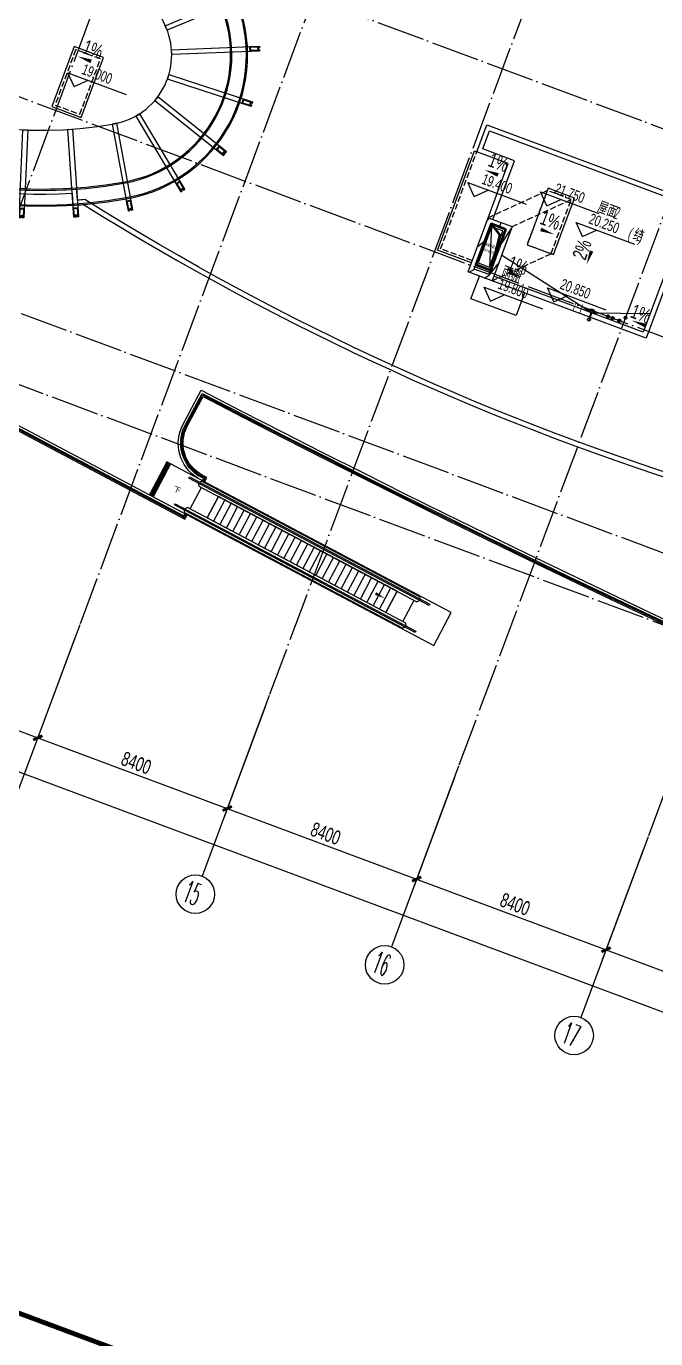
# Model space of a CAD drawing. Header units: millimetres. Extents: x 600121811 to 600690586, y 3472921280 to 3473279938.
# Drawn here: x 600329188 to 600355353, y 3473040896 to 3473095390 of the extents above; entities that cross this region are included whole.
import ezdxf
from ezdxf.enums import TextEntityAlignment as Align

# ---------------------------------------------------------------- set-up
doc = ezdxf.new("R2010")
doc.units = ezdxf.units.MM
doc.header["$LTSCALE"] = 1000
for name, pattern in [('AX-MALL-GIRD-200$0$DOTE', [2.4200000000000004, 2, -0.2, 0.02, -0.2]), ('AX-MALL-WALL-GJ$0$DASH', [0.35, 0.25, -0.1]), ('PX-MALL-PGJ-LG$0$CONTINOUS', [0]), ('PX-MALL-PGJ-LG$0$DASHDOT', [1, 0.5, -0.25, 0, -0.25])]:
    doc.linetypes.add(name, pattern=pattern)
doc.layers.get('0').update_dxf_attribs({"linetype": 'CONTINUOUS'})
for name, color, linetype in [('AX-MALL-DIM-PGJ$0$A-Anno-Dims', 3, 'CONTINUOUS'), ('AX-MALL-DIM-PGJ$0$A-Anno-Note', 241, 'CONTINUOUS'), ('AX-MALL-DIM-PGJ$0$A-Fixt', 81, 'CONTINUOUS'), ('AX-MALL-GIRD-200$0$A-Grid', 222, 'AX-MALL-GIRD-200$0$DOTE'), ('AX-MALL-GIRD-200$0$A-Grid-Iden', 11, 'CONTINUOUS'), ('AX-MALL-GJ-200$0$A-Anno-Note', 241, 'CONTINUOUS'), ('AX-MALL-GJ-200$0$X-Tlbk', 4, 'CONTINUOUS'), ('AX-MALL-WALL-GJ$0$A-Anno-Dims', 3, 'CONTINUOUS'), ('AX-MALL-WALL-GJ$0$A-Anno-Levl', 201, 'CONTINUOUS'), ('AX-MALL-WALL-GJ$0$A-Anno-Note', 241, 'CONTINUOUS'), ('AX-MALL-WALL-GJ$0$A-Detl-Patt', 8, 'CONTINUOUS'), ('AX-MALL-WALL-GJ$0$A-Detl-Thin', 131, 'CONTINUOUS'), ('AX-MALL-WALL-GJ$0$A-SEE', 254, 'CONTINUOUS'), ('AX-MALL-WALL-GJ$0$A-Wall', 2, 'CONTINUOUS'), ('AX-MALL-WALL-GJ$0$A-Wall-Patt', 13, 'CONTINUOUS'), ('AX-MALL-WALL-GJ$0$A-Wind-Iden', 11, 'CONTINUOUS'), ('AX-MALL-WALL-GJ$0$DIM_SYMB', 3, 'CONTINUOUS'), ('AX-MALL-WALL-GJ$0$PUB_TEXT', 7, 'CONTINUOUS'), ('AX-MALL-WALL-GJ$0$图层1', 10, 'CONTINUOUS'), ('AXIS_TEXT', 7, 'CONTINUOUS'), ('MX-MALL-GJ-LG$0$M-VT-DUCT-FLG', 40, 'CONTINUOUS'), ('MX-MALL-GJ-LG$0$M-VT-DUCT-SED', 150, 'CONTINUOUS'), ('MX-MALL-GJ-LG$0$M-VT-TEXT', 21, 'CONTINUOUS'), ('PX-MALL-PGJ-LG$0$P-Pipe-Risr', 7, 'CONTINUOUS'), ('PX-MALL-PGJ-LG$0$P-Pipe-Risr-Arch', 6, 'CONTINUOUS'), ('PX-MALL-PGJ-LG$0$P-Pipe-Risr-W100', 6, 'CONTINUOUS'), ('PX-MALL-PGJ-LG$0$P-Pipe-Risr-W50', 6, 'CONTINUOUS'), ('PX-MALL-PGJ-LG$0$P-Sewr-TL-Pipe', 7, 'PX-MALL-PGJ-LG$0$CONTINOUS'), ('PX-MALL-PGJ-LG$0$P-Stom', 4, 'PX-MALL-PGJ-LG$0$DASHDOT'), ('PX-MALL-PGJ-LG$0$P-Stom-pipe', 4, 'PX-MALL-PGJ-LG$0$CONTINOUS'), ('PX-MALL-PGJ-LG$0$P-Stom-Strn', 120, 'CONTINUOUS'), ('PX-MALL-PGJ-LG$0$P-Stom-Strn-W100', 120, 'CONTINUOUS'), ('PX-MALL-PGJ-LG$0$P-Stom-Strn-W50', 120, 'CONTINUOUS'), ('PX-MALL-PGJ-LG$0$P-Stru', 40, 'CONTINUOUS'), ('SX-MALL-NTKD-GJ1$0$S-HOLE-1', 5, 'CONTINUOUS')]:
    doc.layers.add(name, color=color, linetype=linetype)
doc.layers.add('AX-MALL-WALL-GJ$0$M-AUX-TO-ARCH', color=1, linetype='CONTINUOUS', plot=False)
doc.styles.add('AX-MALL-DIM-PGJ$0$_TCH_DIM', font='zy_en.shx', dxfattribs={"width": 0.7, "bigfont": 'zy_cn.shx'})
doc.styles.add('AX-MALL-GIRD-200$0$_TCH_AXIS', font='ROMAND.shx', dxfattribs={"width": 0.7, "height": 5, "bigfont": 'zy_cn.shx'})
doc.styles.add('AX-MALL-GIRD-200$0$_TCH_DIM_T3', font='zy_en.shx', dxfattribs={"width": 0.7, "bigfont": 'zy_cn.shx'})
doc.styles.add('AX-MALL-WALL-GJ$0$_TCH_DIM', font='zy_en.shx', dxfattribs={"width": 0.7, "bigfont": 'zy_cn.shx'})
doc.styles.add('AX-MALL-WALL-GJ$0$STANDARD', font='GBENOR', dxfattribs={"bigfont": 'GBCBIG'})
doc.styles.add('AX-MALL-WALL-GJ$0$黑体', font='simhei.ttf')
doc.styles.add('COMPLEX', font='COMPLEX')
doc.styles.add('MX-MALL-GJ-LG$0$_THVAC_WIN', font='simhei.ttf', dxfattribs={"width": 0.7})
doc.styles.add('PX-MALL-PGJ-LG$0$jzfz', font='jzfz_eng.shx', dxfattribs={"width": 0.6, "bigfont": 'jzfz_cnb.shx'})
doc.dimstyles.new('AX-MALL-GIRD-200$0$_TCH_ARCH&&200', dxfattribs={"dimtxt": 595, "dimasz": 300, "dimexe": 500, "dimexo": 500, "dimgap": 152.5, "dimtad": 1, "dimdec": 0, "dimzin": 0, "dimdsep": 46, "dimtxsty": 'AX-MALL-GIRD-200$0$_TCH_DIM_T3', "dimblk": 'AX-MALL-GIRD-200$0$_ArchTick', "dimcen": 0.09, "dimclrt": 7, "dimazin": 2, "dimtfac": 1, "dimtdec": 0, "dimtix": 1, "dimtmove": 2, "dimatfit": 3, "dimfxl": 500, "dimtolj": 1, "dimtzin": 0, "dimarcsym": 0})
pattern_1 = [(45, (0, 359.0227), (-353.55353201463, 353.55353201463), [])]

# ---------------------------------------------------------------- blocks, each defined once
blk = doc.blocks.new('_AXISO')
blk.add_circle((0, 0), 0.5)
at = {"layer": 'AXIS_TEXT', "style": 'COMPLEX', "width": 1.041666666666667}
blk.add_attdef('A', text='', height=0.56, dxfattribs=at).set_placement((-0.25, -0.28), (0.25, -0.28), align=Align.FIT)
blk = doc.blocks.new('AX-MALL-GIRD-200$0$_ArchTick')
at = {"color": 0, "linetype": 'ByBlock', "const_width": 0.4}
blk.add_lwpolyline([(-0.5, -0.5), (0.5, 0.5)], dxfattribs=at)
blk = doc.blocks.new('*D160')
at = {"layer": 'AX-MALL-GIRD-200$0$A-Grid-Iden', "color": 0, "lineweight": -2, "transparency": 16777216}
for p, q in [((600228911.2944353, 3473108184.105383), (600226607.2817459, 3473101999.323614)), ((600226781.8281617, 3473102467.867687), (600551951.4150985, 3472981332.655089)), ((600554080.8813719, 3472987048.892785), (600551776.8686827, 3472980864.111016))]:
    blk.add_line(p, q, dxfattribs=at)
at = {"layer": 'AX-MALL-GIRD-200$0$A-Grid-Iden', "color": 0, "lineweight": -2, "transparency": 16777216, "xscale": 300, "yscale": 300, "zscale": 300}
for p, rotation in [((600226781.8281617, 3473102467.867687), 159.5681613089764), ((600551951.4150985, 3472981332.655089), 339.5681613089764)]:
    blk.add_blockref('AX-MALL-GIRD-200$0$_ArchTick', p, dxfattribs=dict(at, rotation=rotation))
at = {"layer": 'AX-MALL-GIRD-200$0$A-Grid-Iden', "color": 7, "transparency": 16777216, "insert": (600389523.7134044, 3473042321.951055), "char_height": 595, "attachment_point": 5, "rotation": 339.5681613087273, "style": 'AX-MALL-GIRD-200$0$_TCH_DIM_T3'}
blk.add_mtext('\\A1;347000', dxfattribs=at)
blk = doc.blocks.new('*D173')
at = {"layer": 'AX-MALL-GIRD-200$0$A-Grid-Iden', "color": 0, "lineweight": -2, "transparency": 16777216}
for p, q in [((600323369.7796314, 3473072995.547948), (600321624.3154726, 3473068310.107213)), ((600331241.3200648, 3473070063.168161), (600329495.855906, 3473065377.727427)), ((600321798.8618884, 3473068778.651287), (600329670.4023218, 3473065846.2715))]:
    blk.add_line(p, q, dxfattribs=at)
at = {"layer": 'AX-MALL-GIRD-200$0$A-Grid-Iden', "color": 0, "lineweight": -2, "transparency": 16777216, "xscale": 300, "yscale": 300, "zscale": 300}
for p, rotation in [((600321798.8618884, 3473068778.651287), 159.5681613081501), ((600329670.4023218, 3473065846.2715), 339.5681613081501)]:
    blk.add_blockref('AX-MALL-GIRD-200$0$_ArchTick', p, dxfattribs=dict(at, rotation=rotation))
at = {"layer": 'AX-MALL-GIRD-200$0$A-Grid-Iden', "color": 7, "transparency": 16777216, "insert": (600325891.7238795, 3473067734.15106), "char_height": 595, "attachment_point": 5, "rotation": 339.56816132295063, "style": 'AX-MALL-GIRD-200$0$_TCH_DIM_T3'}
blk.add_mtext('\\A1;8400', dxfattribs=at)
blk = doc.blocks.new('*D174')
at = {"layer": 'AX-MALL-GIRD-200$0$A-Grid-Iden', "color": 0, "lineweight": -2, "transparency": 16777216}
for p, q in [((600331241.3200645, 3473070063.168161), (600329495.8559065, 3473065377.727427)), ((600339112.8604976, 3473067130.788375), (600337367.3963393, 3473062445.347641)), ((600329670.4023223, 3473065846.271501), (600337541.9427551, 3473062913.891715))]:
    blk.add_line(p, q, dxfattribs=at)
at = {"layer": 'AX-MALL-GIRD-200$0$A-Grid-Iden', "color": 0, "lineweight": -2, "transparency": 16777216, "xscale": 300, "yscale": 300, "zscale": 300}
for p, rotation in [((600329670.4023223, 3473065846.271501), 159.5681613100625), ((600337541.9427551, 3473062913.891715), 339.5681613100625)]:
    blk.add_blockref('AX-MALL-GIRD-200$0$_ArchTick', p, dxfattribs=dict(at, rotation=rotation))
at = {"layer": 'AX-MALL-GIRD-200$0$A-Grid-Iden', "color": 7, "transparency": 16777216, "insert": (600333763.2643126, 3473064801.771273), "char_height": 595, "attachment_point": 5, "rotation": 339.5681613017562, "style": 'AX-MALL-GIRD-200$0$_TCH_DIM_T3'}
blk.add_mtext('\\A1;8400', dxfattribs=at)
blk = doc.blocks.new('*D175')
at = {"layer": 'AX-MALL-GIRD-200$0$A-Grid-Iden', "color": 0, "lineweight": -2, "transparency": 16777216}
for p, q in [((600339112.8604977, 3473067130.788375), (600337367.3963392, 3473062445.347641)), ((600346984.4009312, 3473064198.408589), (600345238.9367727, 3473059512.967855)), ((600337541.942755, 3473062913.891715), (600345413.4831885, 3473059981.511928))]:
    blk.add_line(p, q, dxfattribs=at)
at = {"layer": 'AX-MALL-GIRD-200$0$A-Grid-Iden', "color": 0, "lineweight": -2, "transparency": 16777216, "xscale": 300, "yscale": 300, "zscale": 300}
for p, rotation in [((600337541.942755, 3473062913.891715), 159.5681613084339), ((600345413.4831885, 3473059981.511928), 339.568161308434)]:
    blk.add_blockref('AX-MALL-GIRD-200$0$_ArchTick', p, dxfattribs=dict(at, rotation=rotation))
at = {"layer": 'AX-MALL-GIRD-200$0$A-Grid-Iden', "color": 7, "transparency": 16777216, "insert": (600341634.804746, 3473061869.391488), "char_height": 595, "attachment_point": 5, "rotation": 339.56816132295063, "style": 'AX-MALL-GIRD-200$0$_TCH_DIM_T3'}
blk.add_mtext('\\A1;8400', dxfattribs=at)
blk = doc.blocks.new('*D176')
at = {"layer": 'AX-MALL-GIRD-200$0$A-Grid-Iden', "color": 0, "lineweight": -2, "transparency": 16777216}
for p, q in [((600346984.400931, 3473064198.408589), (600345238.9367725, 3473059512.967854)), ((600354855.9413635, 3473061266.028803), (600353110.4772049, 3473056580.588068)), ((600345413.4831883, 3473059981.511928), (600353285.0236207, 3473057049.132142))]:
    blk.add_line(p, q, dxfattribs=at)
at = {"layer": 'AX-MALL-GIRD-200$0$A-Grid-Iden', "color": 0, "lineweight": -2, "transparency": 16777216, "xscale": 300, "yscale": 300, "zscale": 300}
for p, rotation in [((600345413.4831883, 3473059981.511928), 159.5681613089271), ((600353285.0236207, 3473057049.132142), 339.5681613089271)]:
    blk.add_blockref('AX-MALL-GIRD-200$0$_ArchTick', p, dxfattribs=dict(at, rotation=rotation))
at = {"layer": 'AX-MALL-GIRD-200$0$A-Grid-Iden', "color": 7, "transparency": 16777216, "insert": (600349506.3451788, 3473058937.011701), "char_height": 595, "attachment_point": 5, "rotation": 339.56816132295063, "style": 'AX-MALL-GIRD-200$0$_TCH_DIM_T3'}
blk.add_mtext('\\A1;8400', dxfattribs=at)
blk = doc.blocks.new('*D177')
at = {"layer": 'AX-MALL-GIRD-200$0$A-Grid-Iden', "color": 0, "lineweight": -2, "transparency": 16777216}
for p, q in [((600354855.9413637, 3473061266.028803), (600353110.4772052, 3473056580.588068)), ((600362727.4817975, 3473058333.649016), (600360982.0176389, 3473053648.208282)), ((600353285.023621, 3473057049.132142), (600361156.5640547, 3473054116.752356))]:
    blk.add_line(p, q, dxfattribs=at)
at = {"layer": 'AX-MALL-GIRD-200$0$A-Grid-Iden', "color": 0, "lineweight": -2, "transparency": 16777216, "xscale": 300, "yscale": 300, "zscale": 300}
for p, rotation in [((600353285.023621, 3473057049.132142), 159.5681613092855), ((600361156.5640547, 3473054116.752356), 339.5681613092855)]:
    blk.add_blockref('AX-MALL-GIRD-200$0$_ArchTick', p, dxfattribs=dict(at, rotation=rotation))
at = {"layer": 'AX-MALL-GIRD-200$0$A-Grid-Iden', "color": 7, "transparency": 16777216, "insert": (600357377.885612, 3473056004.631915), "char_height": 595, "attachment_point": 5, "rotation": 339.56816132295063, "style": 'AX-MALL-GIRD-200$0$_TCH_DIM_T3'}
blk.add_mtext('\\A1;8400', dxfattribs=at)
blk = doc.blocks.new('AX-MALL-WALL-GJ$0$A$C5469763B')
at = {"layer": 'AX-MALL-WALL-GJ$0$A-Detl-Patt'}
h = blk.add_hatch(dxfattribs=at)
h.set_pattern_fill('ANSI31', color=256, scale=50.00000000000006, angle=92.84518400166478)
h.set_pattern_definition([(117.4133453108669, (-388790.187559247, 7446.970727443695), (-70.46183611267777, -36.54477085206767), [])])
h.paths.add_polyline_path([(-236975.456916213, -2396.985253810883), (-236801.9349673986, -2419.681889057159), (-236600.9076731205, -882.7732906341553), (-236774.4296218157, -860.0766553878784)])
h = blk.add_hatch(dxfattribs=at)
h.set_pattern_fill('ANSI31', color=256, scale=50.00000000000006, angle=92.84518397274077)
h.set_pattern_definition([(117.4133452819428, (-388477.0353826284, 9070.065290927887), (-70.46183613112628, -36.54477081649721), [])])
h.paths.add_polyline_path([(-236975.4569189548, -2396.985249042511), (-236801.9349689484, -2419.681881427765), (-236600.9076737165, -882.7732911109924), (-236774.4296233654, -860.0766577720642)])
for p, q in [((-236600.9076519746, -882.7732954863591), (-236801.9349474907, -2419.681889533994)), ((-223516.3619932927, -2594.228899943969), (-236600.9076519746, -882.7732954863591)), ((-235687.0816168307, -1178.792185730841), (-235679.2999150688, -1119.298949832223)), ((-224475.5812887145, -2645.25388577476), (-235687.0816168307, -1178.792185730841)), ((-235679.2999150688, -1119.298949832223), (-224467.7995869525, -2585.760649876142)), ((-235240.8823475911, -1237.154948945196), (-235181.5866069712, -1344.754101564236)), ((-235233.1006458292, -1177.661713046578), (-235136.6732351824, -1103.541847450635)), ((-235181.5866069712, -1344.754101564236), (-225006.7559143883, -2675.619648406805)), ((-235179.9122419694, -2355.508156219394), (-235049.9578225454, -1361.971116712471)), ((-235136.6732351824, -1103.541847450635), (-224988.1187217881, -2430.970476015024)), ((-234388.6521930069, -2459.004791158462), (-234258.697773583, -1465.467751651539)), ((-234258.697773583, -1465.467751651542), (-234388.6521930069, -2459.004791158465)), ((-225929.6447477764, -2554.9059983195), (-234258.697773583, -1465.467751651542)), ((-234091.1860135139, -2497.913299968031), (-233961.2315940899, -1504.376260461109)), ((-233793.7198340208, -2536.821808777602), (-233663.7654145968, -1543.284769270679)), ((-233496.2536545277, -2575.730317587172), (-233366.2992351037, -1582.193278080249)), ((-233198.7874750346, -2614.638826396742), (-233068.8330556106, -1621.101786889819)), ((-232901.3212955415, -2653.547335206312), (-232771.3668761175, -1660.010295699389)), ((-232603.8551160484, -2692.455844015882), (-232473.9006966244, -1698.91880450896)), ((-232306.3889365553, -2731.364352825452), (-232176.4345171313, -1737.827313318529)), ((-232008.9227570622, -2770.272861635022), (-231878.9683376382, -1776.735822128099)), ((-231711.4565775691, -2809.181370444592), (-231581.5021581452, -1815.64433093767)), ((-231413.990398076, -2848.089879254162), (-231284.0359786521, -1854.552839747239)), ((-231116.524218583, -2886.998388063732), (-230986.569799159, -1893.46134855681)), ((-230819.0580390899, -2925.906896873302), (-230689.1036196659, -1932.36985736638)), ((-230521.5918595968, -2964.815405682873), (-230391.6374401728, -1971.27836617595)), ((-230224.1256801037, -3003.723914492442), (-230094.1712606797, -2010.18687498552)), ((-229926.6595006106, -3042.632423302012), (-229796.7050811866, -2049.09538379509)), ((-229629.1933211175, -3081.540932111583), (-229499.2389016935, -2088.00389260466)), ((-229331.7271416244, -3120.449440921152), (-229201.7727222004, -2126.91240141423)), ((-229034.2609621313, -3159.357949730722), (-228904.3065427073, -2165.8209102238)), ((-236801.9349474907, -2419.681889533994), (-223717.3892888088, -4131.137493991604)), ((-235850.4973538309, -2428.150139601822), (-235842.715652069, -2368.656903703204)), ((-224638.9970257146, -3894.611839645741), (-235850.4973538309, -2428.150139601822)), ((-235842.715652069, -2368.656903703204), (-224631.2153239527, -3835.118603747123)), ((-235330.1782189953, -2582.940313462939), (-235404.2980845912, -2486.512902816176)), ((-235311.5410263951, -2338.291141071159), (-235396.5163828293, -2427.019666917558)), ((-225181.623705601, -3910.368942027329), (-235330.1782189953, -2582.940313462939)), ((-225136.7103338123, -3669.156687913728), (-235311.5410263951, -2338.291141071159)), ((-226059.5991672004, -3548.443037826422), (-234388.6521930069, -2459.004791158465)), ((-228736.7947826382, -3198.266458540292), (-228606.8403632143, -2204.72941903337)), ((-228439.3286031451, -3237.174967349863), (-228309.3741837212, -2243.63792784294)), ((-228141.8624236521, -3276.083476159432), (-228011.9080042281, -2282.54643665251)), ((-227844.396244159, -3314.991984969002), (-227714.441824735, -2321.45494546208)), ((-227546.9300646659, -3353.900493778573), (-227416.9756452419, -2360.36345427165)), ((-227249.4638851728, -3392.809002588142), (-227119.5094657488, -2399.27196308122)), ((-226951.9977056797, -3431.717511397712), (-226822.0432862557, -2438.18047189079)), ((-226654.5315261866, -3470.626020207282), (-226524.5771067626, -2477.08898070036)), ((-226357.0653466935, -3509.534529016853), (-226227.1109272695, -2515.99748950993)), ((-226059.5991672004, -3548.443037826422), (-225929.6447477764, -2554.9059983195)), ((-225929.6447477765, -2554.905998319499), (-226059.5991672004, -3548.443037826422)), ((-225268.339118238, -3651.939672765493), (-225138.384698814, -2658.40263325857)), ((-225006.7559143883, -2675.619648406805), (-224921.7805579541, -2586.891122560405)), ((-224988.1187217881, -2430.970476015024), (-224913.9988561922, -2527.397886661787)), ((-224467.7995869525, -2585.760649876142), (-224475.5812887145, -2645.25388577476)), ((-223717.3892888088, -4131.137493991604), (-223516.3619932927, -2594.228899943969)), ((-225077.4145931923, -3776.755840532769), (-225136.7103338123, -3669.156687913728)), ((-225085.1962949543, -3836.249076431387), (-225181.623705601, -3910.368942027329)), ((-224631.2153239527, -3835.118603747123), (-224638.9970257146, -3894.611839645741))]:
    blk.add_line(p, q, dxfattribs=at)
for points in [[(-337182.5670472383, 25731.31819438934, 0.01340292096625744), (-309414.0914305449, 17543.43278169632, -0.04909750813445563), (-309193.899692297, 17461.04209375381), (-304039.2693656683, 14931.75956249237, 0.05192808386288829), (-303805.9613171816, 14845.95978450775, 0.01792603344961387), (-265880.1268484592, 6651.628073215485, -0.08665264079048761), (-262712.8492058516, 5496.140968322754), (-253818.5700759888, 371.8014883995056, 0.09847353930551025), (-250123.3951066732, -878.942057132721), (-235241.38768363, -2825.504712581635), (-235215.4486804008, -2627.193932533264)], [(-337167.1455913782, 25778.88056182861, 0.01340292096628879), (-309401.240653038, 17591.75314426422, -0.04909750813663561), (-309171.8742594719, 17505.92951250076), (-304017.2439330816, 14976.64698123932, 0.05192808383026984), (-303793.6570527554, 14894.42219352722, 0.01792603344969841), (-265871.3258018494, 6700.847393512726, -0.08665264078915642), (-262687.8885798454, 5539.464947223663), (-253793.6094501019, 415.1254668235779, 0.0984735393115208), (-250116.9103556871, -829.3643598556519), (-235284.4806294441, -2769.442265510559), (-235265.0263767242, -2620.709182739258)], [(-337151.7241359949, 25826.44292736053, 0.01340292096631818), (-309388.3898766041, 17640.07350826263, -0.04909750813342873), (-309149.8488264084, 17550.81693029404), (-303995.2185006142, 15021.53439950943, 0.05192808381182744), (-303781.3527889252, 14942.88460254669, 0.01792603344976647), (-265862.5247551203, 6750.066715717316, -0.08665264078773474), (-262662.9279537201, 5582.78892660141), (-253768.6488243341, 458.4494466781616, 0.09847353930506382), (-250110.4256044626, -779.7866630554199), (-235327.5735749006, -2713.379820346832), (-235314.6040735245, -2614.224432468414)], [(-337120.8812240362, 25921.56766033173, 0.01340292096634869), (-309362.6883233786, 17736.71423482895, -0.04909750814223725), (-309105.7979615927, 17640.59176635742), (-303951.1676350832, 15111.30923557281, 0.051928083793577), (-303756.7442610264, 15039.80942058563, 0.01792603344972159), (-265844.9226624966, 6848.50535774231, -0.08665264079067826), (-262613.0067015886, 5669.436884880066), (-253718.7275718451, 545.0974035263062, 0.09847353930431474), (-250097.4561012983, -680.6312708854675), (-235413.7594666481, -2601.254927158356)], [(-236483.8742847443, 2425.960041999817, 0.05599228626281021), (-115679.2060182095, 1194.402381896973, -0.09148726833290449), (-108806.3781760931, 637.9364604949951, 0.1991648152128992), (-91862.71665036678, 2851.869998931885, -0.09148699082754612), (-85363.63091623783, 5155.568542957306, 0.01000214543664224), (-64059.84682559967, 8992.312588691711, -0.6454166344237433), (-62996.92602527142, 7511.887962818146), (-63092.4430347681, 7346.447710037231)], [(-236398.4957420826, 2314.74587726593, 0.05594674278253093), (-115669.0561770201, 1094.918811321259, -0.09148726833211425), (-108832.4007931948, 541.3816900253296, 0.1991648152134248), (-91812.758720994, 2765.243183135986, -0.09148699082857335), (-85347.87870132923, 5056.816998958588, 0.01000214543663992), (-64040.15728223324, 8894.27013874054, -0.6454166343209732), (-63083.52855694294, 7561.887977600098), (-63129.04555332661, 7483.050255775452), (-63042.44302022457, 7433.050241947174)], [(-236355.3496670723, 2259.089627742767, 0.05592376458544463), (-115663.9812562466, 1045.177025794983, -0.09148726833555602), (-108845.4121018648, 493.1043066978455, 0.1991648152132261), (-91787.77975666523, 2721.929774284363, -0.09148699082943501), (-85340.0025933981, 5007.441224098206, 0.01000214543660184), (-64030.31251096725, 8845.248915195465, -0.6454166343952017), (-63126.82982313633, 7586.887984752655), (-63197.34682679176, 7464.748996257782), (-63067.44302713871, 7389.748975276947)], [(-236312.2030029297, 2203.437881469727, 0.05590079067511198), (-115658.9063354731, 995.4352412223816, -0.09148726833329691), (-108858.4234073162, 444.8269205093384, 0.1991648152134626), (-91762.80079090595, 2678.616365909576, -0.0914869908275218), (-85332.126486063, 4958.065454006195, 0.0100021454366463), (-64020.46773922443, 8796.22769021988, -0.6454166340400946), (-63170.1310890913, 7611.887990951538), (-63265.64809942245, 7446.447736263275)], [(-235325.7693253756, -1049.561071872711), (-235325.3875409365, -1046.642224311829, -0.3970778011160507), (-236691.7740591764, 843.5926470756531), (-236483.8742841482, 2425.960040092468)], [(-235113.5767737627, -1077.315808773041), (-235100.6072735786, -978.1604242324829), (-235213.6443656683, -963.3752036094666, -0.4142135736396129), (-236592.6186654568, 830.6231441497803), (-236398.4957422018, 2314.745876789093)], [(-235063.9990774393, -1083.800558567047), (-235044.5448253155, -935.0674777030945), (-235207.1596161127, -913.7975087165833, -0.4142135736213668), (-236543.040969491, 824.1383924484253), (-236355.349666357, 2259.089624881744)], [(-235014.4213802814, -1090.285309791565), (-234988.4823777676, -891.9745306968689), (-235200.6748666763, -864.2198114395142, -0.4142135735842225), (-236493.4632726908, 817.6536402702332), (-236312.2030026913, 2203.437879562378)]]:
    blk.add_lwpolyline(points, format="xyb", dxfattribs=at)
for points in [[(-236975.456916213, -2396.985253810883), (-236801.9349673986, -2419.681889057159), (-236600.9076731205, -882.7732906341553), (-236774.4296218157, -860.0766553878784)], [(-236975.4569189548, -2396.985249042511), (-236801.9349689484, -2419.681881427765), (-236600.9076737165, -882.7732911109924), (-236774.4296233654, -860.0766577720642)], [(-236801.934945941, -2419.681890010834), (-223717.3892852068, -4131.137486934662), (-223516.3619887829, -2594.228888511658), (-236600.907653451, -882.773295879364)]]:
    blk.add_lwpolyline(points, close=True, dxfattribs=at)
at = {"layer": 'AX-MALL-WALL-GJ$0$DIM_SYMB'}
blk.add_lwpolyline([(-235764.8986344498, -1773.724544717022, 0, 0, 0), (-226292.0881369815, -3012.766009263391, 0, 120, 0), (-226738.2874062212, -2954.403246049037, 0, 0, 0)], format="xyseb", dxfattribs=at)
at = {"layer": 'AX-MALL-WALL-GJ$0$PUB_TEXT', "style": 'AX-MALL-WALL-GJ$0$黑体'}
blk.add_text('下', height=225.3164556962026, dxfattribs=at).set_placement((-236132.2524427975, -1912.596711197485))
blk = doc.blocks.new('AX-MALL-WALL-GJ$0$A$C3841687A')
at = {"layer": 'AX-MALL-WALL-GJ$0$A-Detl-Patt'}
for points in [[(-213586.1938927174, 9146.91066646576, -0.642956335649564), (-214760.2352895737, 6089.261740684509, -0.06633047788296362), (-243770.7419730425, 8155.281160831451, -0.004016700491393889), (-244053.7955862284, 8022.635977745056), (-244259.9688448906, 8478.157067775726, -0.2323800394386696), (-260971.5254260302, 8918.114495754242), (-261201.4142729044, 8474.089945793152, -0.05185284673461734), (-264553.5359498262, 10701.3476190567, -0.01629628006717245), (-266077.1925055981, 11555.00088405609)], [(-243745.3502151966, 7945.845038890839, 0.06617748089017474), (-214747.9688607454, 5889.638257980347, 0.5436697836817898), (-213098.9160084724, 8813.783834934235)], [(-261115.7589954138, 8204.532321929932), (-260885.8701255322, 8648.556918621063, 0.2268555128556909), (-244359.7023943663, 8213.473663806915), (-244153.5292714834, 7757.952874183655, 0.005715302910381971), (-243745.350215435, 7945.845038890839, 0.005715302910381971)]]:
    blk.add_lwpolyline(points, format="xyb", dxfattribs=at)
blk = doc.blocks.new('MX-MALL-GJ-LG')
at = {"layer": 'MX-MALL-GJ-LG$0$M-VT-DUCT-FLG'}
blk.add_line((600348530.2088358, 3473087067.850553), (600348440.2043785, 3473085393.963102), dxfattribs=at)
at = {"layer": 'MX-MALL-GJ-LG$0$M-VT-DUCT-SED'}
for p, q in [((600348530.2088358, 3473087067.850553), (600347971.6603051, 3473085568.509518)), ((600348998.7529092, 3473086893.304137), (600348530.2088358, 3473087067.850553)), ((600348440.2043785, 3473085393.963102), (600348998.7529092, 3473086893.304137)), ((600347971.6603051, 3473085568.509518), (600348440.2043785, 3473085393.963102))]:
    blk.add_line(p, q, dxfattribs=at)
at = {"layer": 'MX-MALL-GJ-LG$0$M-VT-TEXT', "style": 'MX-MALL-GJ-LG$0$_THVAC_WIN', "width": 0.7}
for s, p in [('1600X500', (600348176.3378713, 3473086084.879349, -17999.99999999999)), ('商铺排烟', (600348227.2881906, 3473086311.00312, -17999.99999999999)), ('05', (600348652.4178003, 3473086152.629866, -17999.99999999999))]:
    blk.add_text(s, height=112.6582278481012, rotation=339.5681612420385, dxfattribs=at).set_placement(p)
blk = doc.blocks.new('SX-MALL-NTKD-GJ1')
at = {"layer": 'SX-MALL-NTKD-GJ1$0$S-HOLE-1', "lineweight": 50}
blk.add_lwpolyline([(600349127.3710067, 3473086952.103668), (600348504.5662692, 3473087184.116708), (600347876.1991677, 3473085497.358031), (600348499.0039053, 3473085265.344992)], close=True, dxfattribs=at)
blk.add_lwpolyline([(600348504.56627, 3473087184.116708), (600348876.0701854, 3473086711.445625), (600348499.0039053, 3473085265.344992)], dxfattribs=at)
blk = doc.blocks.new('AX-MALL-WALL-GJ$0$杆件看线')
at = {"layer": 'AX-MALL-WALL-GJ$0$A-Detl-Patt'}
blk.add_lwpolyline([(30.15366506576538, 1156.115696668625), (100.1536650657654, 1156.115696907043), (99.99687957763672, -2500.000002861023), (-100.0031208992004, -2500.000003099442), (-99.84633541107178, 1156.115696668625), (-29.84633493423462, 1156.115696907043), (-29.84633445739746, 1106.115696668625), (30.15366506576538, 1106.115697145462), (30.15366506576538, 1156.115696668625)], dxfattribs=at)
for points in [[(-99.84633493423462, 1156.115696907043), (-29.84633541107178, 1156.115696907043), (-29.84633445739746, 1106.115696907043), (30.15366554260254, 1106.115697383881), (30.15366506576538, 1156.115696668625), (100.1536660194397, 1156.115697145462), (100.1536660194397, 756.1156976222992), (-99.8634877204895, 756.1242747306824)], [(-69.84762144088745, 1126.115697145462), (-59.84633445739746, 1126.115696907043), (-59.8463339805603, 1076.115696430206), (60.15366649627686, 1076.115697383881), (60.15366554260254, 1126.115697145462), (70.1536660194397, 1126.115696668625), (70.1536660194397, 786.1169838905334), (-69.86220073699951, 786.1229882240295)]]:
    blk.add_lwpolyline(points, close=True, dxfattribs=at)
blk = doc.blocks.new('AX-MALL-WALL-GJ$0$123421')
at = {"layer": 'AX-MALL-WALL-GJ$0$A-Detl-Patt'}
for points in [[(1096542.713016748, 612297.014239788, 0.4791921370136016), (1095233.220267653, 602947.8604435921, 0.3520893938833699), (1119624.707606316, 599531.4575800896, 0.479192137069195), (1120934.200353503, 608880.6113762856, 0.3520893938727175)], [(1096568.330125093, 612254.0751700401, 0.479192136995678), (1095269.648701787, 602982.1090817451, 0.3520893938770718), (1119599.090497851, 599574.3966507912, 0.4791921370569562), (1120897.771920085, 608846.3627381325, 0.3520893938692093)], [(1096878.868760467, 611733.5542788506, 0.4791921370410077), (1095711.245617867, 603397.2818231583, 0.3520893938765614), (1119288.551862955, 600094.9175415039, 0.4791921370480806), (1120456.17500484, 608431.1899962425, 0.3520893938765614)], [(1096904.485869169, 611690.6152091026, 0.4791921370379278), (1095747.674052477, 603431.5304603577, 0.3520893938681048), (1119262.934754491, 600137.8566112518, 0.4791921370471404), (1120419.746571064, 608396.9413599968, 0.3520893938836677)], [(1098159.724193573, 609586.600774765, 0.47919213704765), (1097532.667321444, 605109.7137141228, 0.3520893938832659), (1118007.696428895, 602241.8710479736, 0.4791921370887413), (1118634.753301024, 606718.7581062317, 0.3520893938703353)]]:
    blk.add_lwpolyline(points, format="xyb", close=True, dxfattribs=at)
for p, rotation in [((1104971.352330446, 614345.6214370728), 4.957799597854076), ((1107113.298627853, 614410.1294255257), 358.4922577453478), ((1109248.885601997, 614233.0318722725), 352.0267158326666), ((1100777.102415562, 613498.1340146065), 17.88888334566939), ((1098778.151693225, 612725.9350318909), 24.3544252145377), ((1115348.305876613, 612289.7896342278), 332.630090232345), ((1120456.175004363, 608431.1899991035), 313.2334646156617), ((1094249.746814251, 606882.4303860664), 92.26806584372179), ((1121501.761487365, 606820.6428074837), 292.750765400941), ((1094665.659136415, 605007.8290114403), 112.7507654339109), ((1095711.245619655, 603397.2818236351), 133.233464633532), ((1121917.673809171, 604946.0414328575), 272.2680658270465), ((1100819.114746928, 599538.6821856499), 152.630090229467), ((1117389.26892817, 599102.5367894173), 204.3544251909226), ((1115390.318205118, 598330.3378090858), 197.8888833220543), ((1109054.12199235, 597418.342397213), 178.4922577217329), ((1111196.068289161, 597482.8503885269), 184.9577995742389)]:
    blk.add_blockref('AX-MALL-WALL-GJ$0$杆件看线', p, dxfattribs=dict(at, rotation=rotation))
for p, xscale, rotation in [((1102850.293297768, 614040.3284754753), -0.9999999999999996, 11.4233414357105), ((1111350.947539568, 613816.5815353394), -0.9999999999999996, 345.5611739227077), ((1113392.745180011, 613166.0758748055), -0.9999999999999994, 339.0956320702018), ((1096878.868761063, 611733.5542788506), -0.9999999999999986, 30.81996704664962), ((1117192.753960609, 611198.8695960045), -1, 326.1645483223866), ((1095431.035167336, 610472.2489128113), -0.9999999999999997, 51.30266626137005), ((1118902.627144337, 609907.1927967072), -0.9999999999999993, 319.6990064535182), ((1094516.098360896, 608784.0534234047), -0.9999999999999993, 71.78536583526474), ((1097264.793479919, 601921.279024601), -0.9999999999999998, 139.6990064713885), ((1121651.322260976, 603044.4183955193), -0.9999999999999998, 251.7853658185892), ((1098974.666662335, 600629.6022267342), -0.9999999999999997, 146.1645483195083), ((1120736.385453224, 601356.2229065895), -1, 231.3026662284001), ((1119288.551860213, 600094.9175405502), -0.9999999999999987, 210.8199670287791), ((1102774.675443411, 598662.3959474564), -0.9999999999999988, 159.0956320673237), ((1104816.473084569, 598011.8902873993), -0.9999999999999996, 165.5611739198295), ((1106918.535018563, 597595.439953804), -1, 172.0267158326663), ((1113317.127322316, 597788.1433501244), -0.9999999999999996, 191.4233414120955)]:
    blk.add_blockref('AX-MALL-WALL-GJ$0$杆件看线', p, dxfattribs=dict(at, xscale=xscale, rotation=rotation))
blk = doc.blocks.new('PX-MALL-PGJ-LG$0$P-Risr')
at = {"layer": 'PX-MALL-PGJ-LG$0$P-Pipe-Risr-W50'}
h = blk.add_hatch(color=0, dxfattribs=at)
edge = h.paths.add_edge_path()
edge.add_ellipse((0, 0), major_axis=(47.05795628796547, 47.05795628796547), ratio=0.9999999999999695, start_angle=225.0000000000009, end_angle=405.0000000000009, ccw=False)
edge.add_ellipse((0, 0), major_axis=(47.05795628796764, 47.05795628796764), ratio=0.9999999999998785, start_angle=133.9675974886221, end_angle=225.0000000000035, ccw=False)
edge.add_line((-66.53919663240958, 1.199087783927098), (-54.4367953546693, 1.199087783927098))
edge.add_ellipse((0, 0), major_axis=(-38.50196423560672, 38.50196423560672), ratio=0.9999999999999859, start_angle=43.73814098242129, end_angle=134.9999999999996)
edge.add_ellipse((0, 0), major_axis=(38.50196423561096, 38.50196423561096), ratio=0.9999999999998216, start_angle=225.0000000000051, end_angle=405.0000000000051)
edge.add_ellipse((0, 0), major_axis=(38.50196423560679, 38.50196423560679), ratio=0.9999999999999831, start_angle=45.00000000000048, end_angle=133.7381409824204)
edge.add_line((-54.43679535467527, 1.199087783927098), (-66.53919663241555, 1.199087783927098))
edge.add_ellipse((0, 0), major_axis=(-47.05795628796762, 47.05795628796762), ratio=0.9999999999998742, start_angle=-45.00000000000358, end_angle=43.967597488629224, ccw=False)
at = {"layer": 'PX-MALL-PGJ-LG$0$P-Pipe-Risr-Arch', "ltscale": 0.7}
blk.add_circle((0, 0), 59.29000000000001, dxfattribs=at)
at = {"layer": 'PX-MALL-PGJ-LG$0$P-Pipe-Risr-W100', "color": 0, "const_width": 15}
blk.add_lwpolyline([(-75, 0, 1), (75, 0, 1)], format="xyb", close=True, dxfattribs=at)
at = {"layer": 'PX-MALL-PGJ-LG$0$P-Pipe-Risr-W50'}
blk.add_circle((0, 0), 54.45000000000001, dxfattribs=at)
at = {"layer": 'PX-MALL-PGJ-LG$0$P-Pipe-Risr', "style": 'PX-MALL-PGJ-LG$0$jzfz', "width": 0.6, "flags": 1}
for tag, p in [('SYS-MARK', (0.3310501334344735, -45.65933377496549)), ('RANGE', (0.3337570973526454, -45.67887874227017))]:
    blk.add_attdef(tag, text='', height=0.015625, dxfattribs=at).set_placement(p, align=Align.MIDDLE)
blk = doc.blocks.new('PX-MALL-PGJ-LG$0$A$C48A01704')
at = {"layer": 'PX-MALL-PGJ-LG$0$P-Stom-Strn-W100', "ltscale": 0.7}
for p, q in [((-127.5497024716969, 73.83302595079476), (0, 73.83302595079476)), ((0, 150), (0, -150)), ((-127.5497024716969, -73.83302595079658), (0, -73.83302595079658))]:
    blk.add_line(p, q, dxfattribs=at)
blk.add_arc((3.056681682595809, -1.818989403545856e-12), 150.0311411104683, 91.16740482469793, 268.8325951753021, dxfattribs=at)
blk = doc.blocks.new('PX-MALL-PGJ-LG$0$A$C00A74F81')
at = {"layer": 'PX-MALL-PGJ-LG$0$P-Stom-Strn-W50', "ltscale": 0.7}
for p, q in [((-70.1523363594315, 40.60816427293685), (0, 40.60816427293685)), ((0, 82.5), (0, -82.5)), ((-70.1523363594315, -40.60816427293776), (0, -40.60816427293776))]:
    blk.add_line(p, q, dxfattribs=at)
blk.add_arc((1.681174925426603, -9.094947017729282e-13), 82.51712761075758, 91.16740482469793, 268.8325951753021, dxfattribs=at)
blk = doc.blocks.new('PX-MALL-PGJ-LG$0$P-Stom-Ysd-Cp')
at = {"layer": 'PX-MALL-PGJ-LG$0$P-Stom-Strn-W100', "ltscale": 0.7}
blk.add_blockref('PX-MALL-PGJ-LG$0$A$C48A01704', (0, 0), dxfattribs=at)
at = {"layer": 'PX-MALL-PGJ-LG$0$P-Stom-Strn-W50'}
blk.add_blockref('PX-MALL-PGJ-LG$0$A$C00A74F81', (0, 0), dxfattribs=at)
blk = doc.blocks.new('PX-MALL-PGJ-LG$0$fstg')
at = {"layer": 'PX-MALL-PGJ-LG$0$P-Stru', "ltscale": 0.7, "const_width": 30}
for points in [[(-199.9999999999418, 150.0000000002328), (200.0000000000582, 150)], [(5.820766091346741e-11, 150.0000000001164), (5.820766091346741e-11, 286.5484393091174)], [(200.0000000000582, -149.9999999998836), (-199.9999999999418, -149.9999999997672)], [(5.820766091346741e-11, -150.0000000001164), (5.820766091346741e-11, -286.5484393091174)]]:
    blk.add_lwpolyline(points, dxfattribs=at)
blk = doc.blocks.new('PX-MALL-PGJ-LG')
at = {"layer": 'PX-MALL-PGJ-LG$0$P-Stom', "const_width": 89.99999999999999}
blk.add_lwpolyline([(600352679.188783, 3473083494.523015), (600352574.4609336, 3473083213.396572)], dxfattribs=at)
at = {"layer": 'PX-MALL-PGJ-LG$0$P-Sewr-TL-Pipe', "ltscale": 0.7, "rotation": 249.5681612908453}
for p in [(600353370.1099288, 3473083344.001494), (600353557.5275576, 3473083274.182926), (600353838.6540017, 3473083169.455078), (600354095.8901975, 3473083287.054141)]:
    blk.add_blockref('PX-MALL-PGJ-LG$0$P-Risr', p, dxfattribs=at)
at = {"layer": 'PX-MALL-PGJ-LG$0$P-Stom-pipe', "ltscale": 0.7, "rotation": 159.5681612510676}
blk.add_blockref('PX-MALL-PGJ-LG$0$P-Risr', (600352574.4609336, 3473083213.396572), dxfattribs=at)
at = {"layer": 'PX-MALL-PGJ-LG$0$P-Stom-Strn', "rotation": 249.5681612510678}
blk.add_blockref('PX-MALL-PGJ-LG$0$P-Stom-Ysd-Cp', (600352679.188783, 3473083494.523015), dxfattribs=at)
at = {"layer": 'PX-MALL-PGJ-LG$0$P-Stru', "rotation": 249.5681611448403}
blk.add_blockref('PX-MALL-PGJ-LG$0$fstg', (600352116.9358944, 3473083703.978713), dxfattribs=at)
blk = doc.blocks.new('AX-MALL-DIM-PGJ')
at = {"layer": 'AX-MALL-DIM-PGJ$0$A-Anno-Dims'}
for points in [[(600332143.0754519, 3473093836.075252, 0, 0, 0), (600331323.7744377, 3473094141.28892, 0, 160, 0), (600331886.0273256, 3473093931.833221, 0, 0, 0)], [(600348940.2913462, 3473089163.564308, 0, 0, 0), (600348234.2431362, 3473089426.587984, 0, 160, 0), (600348796.4960243, 3473089217.132285, 0, 0, 0)], [(600350342.5901601, 3473087041.282818, 0, 0, 0), (600351137.6859257, 3473086745.086315, 0, 160, 0), (600350575.4330376, 3473086954.542014, 0, 0, 0)], [(600352820.5141672, 3473086424.85232, 0, 0, 0), (600352474.0532236, 3473085494.829088, 0, 160, 0), (600352683.5089225, 3473086057.081976, 0, 0, 0)], [(600349046.2800436, 3473085249.060507, 0, 0, 0), (600349806.2435513, 3473084965.9518, 0, 160, 0), (600349243.9906634, 3473085175.407499, 0, 0, 0)], [(600354725.1964455, 3473083037.361266, 0, 0, 0), (600354351.4366816, 3473083176.597746, 0, 160, 0), (600354913.6895695, 3473082967.142046, 0, 0, 0)]]:
    blk.add_lwpolyline(points, format="xyseb", dxfattribs=at)
at = {"layer": 'AX-MALL-DIM-PGJ$0$A-Fixt'}
for p, q in [((600352679.1887834, 3473083494.523016), (600348944.0717294, 3473085887.150319)), ((600352679.1887989, 3473083494.523011), (600355123.0686388, 3473083467.349166))]:
    blk.add_line(p, q, dxfattribs=at)
at = {"layer": 'AX-MALL-DIM-PGJ$0$A-Anno-Note', "style": 'AX-MALL-DIM-PGJ$0$_TCH_DIM', "width": 0.7}
for s, rotation, p in [('1%', 339.5681612931497, (600331487.3584428, 3473094293.989599)), ('1%', 339.5681613029797, (600348341.2007396, 3473089600.383659)), ('1%', 339.5681613119007, (600350494.0715408, 3473087198.49208)), ('2%', 69.56816132086105, (600352421.9313569, 3473085641.658847)), ('1%', 339.5681612618511, (600349145.2511029, 3473085319.011143)), ('1%', 339.5681612440046, (600354257.3058691, 3473083318.484496))]:
    blk.add_text(s, height=595, rotation=rotation, dxfattribs=at).set_placement(p)
blk = doc.blocks.new('AX-MALL-GIRD-200')
at = {"layer": 'AX-MALL-GIRD-200$0$A-Grid'}
for p, q in [((600362273.8649971, 3473177427.819103), (600323544.3260479, 3473073464.092021)), ((600370145.4054303, 3473174495.439316), (600331415.8664808, 3473070531.712234)), ((600378016.9458635, 3473171563.05953), (600339287.4069142, 3473067599.332448)), ((600385888.4862964, 3473168630.679744), (600347158.9473472, 3473064666.952662)), ((600393760.0267293, 3473165698.299957), (600355030.4877801, 3473061734.572876)), ((600221348.6739725, 3473141169.504273), (600579244.6780716, 3473007842.740992)), ((600218521.0220362, 3473133579.090285), (600576417.0261351, 3473000252.327003)), ((600215588.64225, 3473125707.549852), (600573484.6463486, 3472992380.78657)), ((600214611.1823212, 3473123083.703041), (600572507.1864198, 3472989756.939759))]:
    blk.add_line(p, q, dxfattribs=at)
at = {"layer": 'AX-MALL-GIRD-200$0$A-Grid-Iden'}
for p, q in [((600331415.8664808, 3473070531.712234), (600328623.1238273, 3473063035.00706)), ((600339287.406914, 3473067599.332448), (600336494.6642605, 3473060102.627274)), ((600347158.9473469, 3473064666.952662), (600344366.2046934, 3473057170.247488)), ((600355030.48778, 3473061734.572876), (600352237.7451265, 3473054237.867702))]:
    blk.add_line(p, q, dxfattribs=at)
ref = blk.add_blockref('_AXISO', (600336215.3899951, 3473059352.956757), dxfattribs=dict(at, xscale=1600, yscale=1600, zscale=1600))
ref.add_attrib('A', '15', dxfattribs={"height": 905.0966799187808, "rotation": 339.5681613118755, "style": 'AX-MALL-GIRD-200$0$_TCH_AXIS', "width": 0.5249999998762589}).set_placement((600335633.3309283, 3473059086.860453), (600336227.0396875, 3473058865.686519), align=Align.FIT)
ref = blk.add_blockref('_AXISO', (600344086.930428, 3473056420.576971), dxfattribs=dict(at, xscale=1600, yscale=1600, zscale=1600))
ref.add_attrib('A', '16', dxfattribs={"height": 905.0966799187808, "rotation": 339.5681612752298, "style": 'AX-MALL-GIRD-200$0$_TCH_AXIS', "width": 0.5250000001067621}).set_placement((600343504.8713615, 3473056154.480667), (600344098.5801208, 3473055933.306733), align=Align.FIT)
ref = blk.add_blockref('_AXISO', (600351958.4708611, 3473053488.197184), dxfattribs=dict(at, xscale=1600, yscale=1600, zscale=1600))
ref.add_attrib('A', '17', dxfattribs={"height": 905.0966799187808, "rotation": 339.5681613118755, "style": 'AX-MALL-GIRD-200$0$_TCH_AXIS', "width": 0.5249999998762589}).set_placement((600351376.4117947, 3473053222.10088), (600351970.1205539, 3473053000.926946), align=Align.FIT)
for base, p1, p2, angle, picture, middle, turn in [((600551951.4150985, 3472981332.655089), (600229085.8408508, 3473108652.649456), (600554255.4277877, 3472987517.436858), 339.5681613089764, '*D160', (600389523.7134044, 3473042321.951055), 339.5681613087274), ((600329670.4023218, 3473065846.2715), (600323544.3260472, 3473073464.092021), (600331415.8664806, 3473070531.712234), 339.56816130510225, '*D173', (600325891.7238795, 3473067734.15106), 339.5681613229506), ((600337541.9427551, 3473062913.891715), (600331415.8664805, 3473070531.712234), (600339287.4069134, 3473067599.332448), 339.5681613100625, '*D174', (600333763.2643126, 3473064801.771273), 339.5681613017562), ((600345413.4831885, 3473059981.511928), (600339287.4069135, 3473067599.332448), (600347158.947347, 3473064666.952662), 339.5681613114818, '*D175', (600341634.804746, 3473061869.391488), 339.5681613229506), ((600353285.0236207, 3473057049.132142), (600347158.9473469, 3473064666.952662), (600355030.4877794, 3473061734.572876), 339.56816130892713, '*D176', (600349506.3451788, 3473058937.011701), 339.5681613229506), ((600361156.5640547, 3473054116.752356), (600355030.4877794, 3473061734.572876), (600362902.0282133, 3473058802.193089), 339.56816130623764, '*D177', (600357377.885612, 3473056004.631915), 339.5681613229506)]:
    dim = blk.add_linear_dim(base=base, p1=p1, p2=p2, angle=angle, dimstyle='AX-MALL-GIRD-200$0$_TCH_ARCH&&200', override={"dimgap": 0}, dxfattribs=at)
    dim.commit()
    dim.dimension.update_dxf_attribs({"geometry": picture, "text_midpoint": middle, "dimtype": 129, "text_rotation": turn})
blk = doc.blocks.new('AX-MALL-WALL-GJ')
at = {"layer": 'AX-MALL-WALL-GJ$0$A-Wall-Patt'}
h = blk.add_hatch(dxfattribs=at)
h.set_pattern_fill('普通砖', color=256, scale=200, style=0)
h.set_pattern_definition(pattern_1)
h.paths.add_polyline_path([(600347548.785529, 3473085192.475048), (600347806.0217246, 3473085310.074111), (600348504.2073879, 3473087184.250403), (600348386.608325, 3473087441.486598)])
h = blk.add_hatch(dxfattribs=at)
h.set_pattern_fill('普通砖', color=256, scale=200, style=0)
h.set_pattern_definition(pattern_1)
h.paths.add_polyline_path([(600348386.608325, 3473087441.486598), (600348504.2073879, 3473087184.250403), (600349127.3710071, 3473086952.103669), (600349384.6072026, 3473087069.702732)])
h = blk.add_hatch(dxfattribs=at)
h.set_pattern_fill('普通砖', color=256, scale=200, style=0)
h.set_pattern_definition(pattern_1)
h.paths.add_polyline_path([(600349384.6072026, 3473087069.702732), (600349127.3710071, 3473086952.103669), (600348429.1853439, 3473085077.927377), (600348546.7844068, 3473084820.691181)])
h = blk.add_hatch(dxfattribs=at)
h.set_pattern_fill('普通砖', color=256, scale=200, style=0)
h.set_pattern_definition(pattern_1)
h.paths.add_polyline_path([(600348546.7844068, 3473084820.691181), (600348429.1853439, 3473085077.927377), (600347806.0217246, 3473085310.074111), (600347548.785529, 3473085192.475048)])
at = {"layer": 'AX-MALL-WALL-GJ$0$A-Anno-Levl'}
for p, q in [((600331185.057416, 3473092884.084966), (600330920.4595249, 3473093462.866407)), ((600330920.4595249, 3473093462.866407), (600333344.3121822, 3473092559.910166)), ((600331185.057416, 3473092884.084966), (600331763.8388567, 3473093148.682858)), ((600347807.6346059, 3473088325.76053), (600347543.0367146, 3473088904.541971)), ((600347543.0367146, 3473088904.541971), (600349966.8893719, 3473088001.58573)), ((600347807.6346059, 3473088325.76053), (600348386.4160466, 3473088590.358421)), ((600350822.7570302, 3473087935.606138), (600350558.1591389, 3473088514.387578)), ((600350558.1591389, 3473088514.387578), (600352982.0117962, 3473087611.431337)), ((600350822.7570302, 3473087935.606138), (600351401.5384707, 3473088200.204029)), ((600352313.4993625, 3473086660.295893), (600352048.9014709, 3473087239.077334)), ((600352048.9014709, 3473087239.077334), (600354472.7541282, 3473086336.121093)), ((600352313.4993625, 3473086660.295893), (600352892.2808027, 3473086924.893785)), ((600348478.7729023, 3473083976.131578), (600348214.1750112, 3473084554.913019)), ((600348214.1750112, 3473084554.913019), (600350638.0276685, 3473083651.956778)), ((600351117.9196832, 3473083945.631487), (600350853.3217919, 3473084524.412928)), ((600350853.3217919, 3473084524.412928), (600353277.1744492, 3473083621.456687)), ((600348478.7729023, 3473083976.131578), (600349057.5543427, 3473084240.729469)), ((600351117.9196832, 3473083945.631487), (600351696.7011237, 3473084210.229379))]:
    blk.add_line(p, q, dxfattribs=at)
at = {"layer": 'AX-MALL-WALL-GJ$0$A-Detl-Patt', "linetype": 'AX-MALL-WALL-GJ$0$DASH'}
for p, q in [((600348386.608324, 3473087441.486596), (600350842.5968342, 3473088569.733155)), ((600349384.6072031, 3473087069.70273), (600351840.5957133, 3473088197.949288)), ((600348546.7844073, 3473084820.691179), (600351002.7729174, 3473085948.937737))]:
    blk.add_line(p, q, dxfattribs=at)
for points in [[(600330387.1510592, 3473092119.101822), (600331417.9479964, 3473091735.099716), (600332273.2254356, 3473094030.96568), (600331242.4284984, 3473094414.967786)], [(600350004.774039, 3473086320.721604), (600351002.7729175, 3473085948.937738), (600351840.5957129, 3473088197.949288), (600350842.5968344, 3473088569.733155)]]:
    blk.add_lwpolyline(points, close=True, dxfattribs=at)
blk.add_lwpolyline([(600347723.281766, 3473085660.884443), (600346411.3583447, 3473086149.614412), (600347912.4575113, 3473090179.093449)], dxfattribs=at)
at = {"layer": 'AX-MALL-WALL-GJ$0$A-Detl-Thin'}
for points in [[(600330258.5329612, 3473092060.30229), (600331476.7475278, 3473091606.481618), (600332401.8435334, 3473094089.765212), (600331183.6289669, 3473094543.585884)], [(600350004.7740386, 3473086320.721605), (600351096.4817319, 3473085914.028454), (600351969.2138107, 3473088256.74882), (600350877.5061175, 3473088663.44197)]]:
    blk.add_lwpolyline(points, close=True, dxfattribs=at)
for points in [[(600348386.6083243, 3473087441.486597), (600349224.3809505, 3473089690.363475), (600347912.457529, 3473090179.093446), (600348331.368929, 3473091303.599223), (600357046.288707, 3473088057.035874), (600354951.7317172, 3473082434.506995), (600348546.7342348, 3473084820.556504)], [(600348574.025954, 3473087371.668031), (600349481.6171461, 3473089807.962538), (600348169.6937249, 3473090296.692509), (600348448.9679918, 3473091046.363027), (600356789.0525115, 3473087939.436811), (600354834.1326542, 3473082691.74319), (600348616.5528013, 3473085007.974133)], [(600347688.3724829, 3473085567.175628), (600346282.740247, 3473086090.814881), (600347818.7486964, 3473090214.002731), (600347912.4575124, 3473090179.093452)], [(600349896.1318171, 3473084317.866306), (600349547.0389792, 3473083380.778161), (600347672.8626908, 3473084078.963835), (600348021.9555262, 3473085016.05198)]]:
    blk.add_lwpolyline(points, dxfattribs=at)
at = {"layer": 'AX-MALL-WALL-GJ$0$A-Detl-Thin', "elevation": 3000}
blk.add_lwpolyline([(600348429.1853433, 3473085077.927376), (600347806.0217246, 3473085310.074109), (600348504.207388, 3473087184.250403), (600349127.3710071, 3473086952.103669)], close=True, dxfattribs=at)
blk.add_lwpolyline([(600348429.1853434, 3473085077.927375), (600348876.0701857, 3473086711.445626), (600348504.2073879, 3473087184.250403)], dxfattribs=at)
at = {"layer": 'AX-MALL-WALL-GJ$0$A-Wall'}
for p, q in [((600347548.785529, 3473085192.475048), (600348386.608325, 3473087441.486598)), ((600347806.0217246, 3473085310.074111), (600348504.2073879, 3473087184.250403)), ((600348386.608325, 3473087441.486598), (600349384.6072026, 3473087069.702732)), ((600348504.2073879, 3473087184.250403), (600349127.3710071, 3473086952.103669)), ((600349384.6072026, 3473087069.702732), (600348546.7844068, 3473084820.691181)), ((600349127.3710071, 3473086952.103669), (600348429.1853439, 3473085077.927377)), ((600348546.7844068, 3473084820.691181), (600347548.785529, 3473085192.475048)), ((600348429.1853439, 3473085077.927377), (600347806.0217246, 3473085310.074111))]:
    blk.add_line(p, q, dxfattribs=at)
at = {"layer": 'AX-MALL-WALL-GJ$0$A-Anno-Dims'}
blk.add_blockref('MX-MALL-GJ-LG', (0, 0), dxfattribs=at)
at = {"layer": 'AX-MALL-WALL-GJ$0$A-Anno-Note', "rotation": 339.5681613098035}
blk.add_blockref('AX-MALL-WALL-GJ$0$A$C3841687A', (600557212.3033234, 3472995454.732511), dxfattribs=at)
at = {"layer": 'AX-MALL-WALL-GJ$0$A-SEE'}
blk.add_blockref('AX-MALL-GIRD-200', (0, 0), dxfattribs=at)
at = {"layer": 'AX-MALL-WALL-GJ$0$A-Wind-Iden'}
blk.add_blockref('SX-MALL-NTKD-GJ1', (0, 0), dxfattribs=at)
at = {"layer": 'AX-MALL-WALL-GJ$0$M-AUX-TO-ARCH', "rotation": 339.5681613092246}
blk.add_blockref('AX-MALL-WALL-GJ$0$A$C5469763B', (600557212.3033231, 3472995454.732511), dxfattribs=at)
at = {"layer": 'AX-MALL-WALL-GJ$0$图层1', "rotation": 339.5681613092246}
blk.add_blockref('AX-MALL-WALL-GJ$0$123421', (599074947.5616176, 3472917278.737273), dxfattribs=at)
at = {"layer": 'AX-MALL-WALL-GJ$0$A-Anno-Note'}
for s, height, rotation, style, width, p in [('19.000', 446.25, 339.5681612504137, 'AX-MALL-WALL-GJ$0$_TCH_DIM', 0.7, (600331461.9576359, 3473093421.372862)), ('19.400', 446.25, 339.5681612504137, 'AX-MALL-WALL-GJ$0$_TCH_DIM', 0.7, (600348084.5348256, 3473088863.048426)), ('21.750', 446.25, 339.5681612504137, 'AX-MALL-WALL-GJ$0$_TCH_DIM', 0.7, (600351099.6572499, 3473088472.894033)), ('20.250', 446.25, 339.5681612504137, 'AX-MALL-WALL-GJ$0$_TCH_DIM', 0.7, (600352534.6428373, 3473087218.354813)), ('2', 525, 339.568161309756, 'AX-MALL-WALL-GJ$0$STANDARD', 0.6, (600353573.9014883, 3473087421.928163)), ('(', 446.25, 339.5681612504137, 'AX-MALL-WALL-GJ$0$_TCH_DIM', 0.7, (600354167.0503883, 3473086610.235098)), ('结', 506.3829787234042, 339.5681612504137, 'AX-MALL-WALL-GJ$0$_TCH_DIM', 0.7, (600354362.1989949, 3473086537.536516)), (')', 446.25, 339.5681612504137, 'AX-MALL-WALL-GJ$0$_TCH_DIM', 0.7, (600354603.9976437, 3473086447.459424)), ('19.800', 446.25, 339.5681612504137, 'AX-MALL-WALL-GJ$0$_TCH_DIM', 0.7, (600348755.6731222, 3473084513.419474)), ('20.850', 446.25, 339.5681612504137, 'AX-MALL-WALL-GJ$0$_TCH_DIM', 0.7, (600351339.0631583, 3473084503.690406))]:
    blk.add_text(s, height=height, rotation=rotation, dxfattribs=dict(at, style=style, width=width)).set_placement(p)
at = {"layer": 'AX-MALL-WALL-GJ$0$A-Anno-Note', "style": 'AX-MALL-WALL-GJ$0$STANDARD'}
for s, p in [('屋面', (600352883.0482056, 3473087679.291282)), ('雨棚', (600348889.9717245, 3473084991.206807, 3000))]:
    blk.add_text(s, height=506.3829787234042, rotation=339.568161309756, dxfattribs=at).set_placement(p)

msp = doc.modelspace()

# ---------------------------------------------------------------- linework, layer by layer
at = {"layer": 'AX-MALL-GJ-200$0$X-Tlbk', "const_width": 200}
msp.add_lwpolyline([(600187734.7088932, 3473094541.018305), (600599116.4053324, 3472941289.265247), (600656437.4482882, 3473095159.138904), (600245055.7518641, 3473248410.891962)], close=True, dxfattribs=at)

# ---------------------------------------------------------------- block references
at = {"layer": 'AX-MALL-GJ-200$0$A-Anno-Note'}
for name in ['AX-MALL-WALL-GJ', 'PX-MALL-PGJ-LG', 'AX-MALL-DIM-PGJ']:
    msp.add_blockref(name, (0, 0), dxfattribs=at)

doc.saveas('drawing.dxf')
